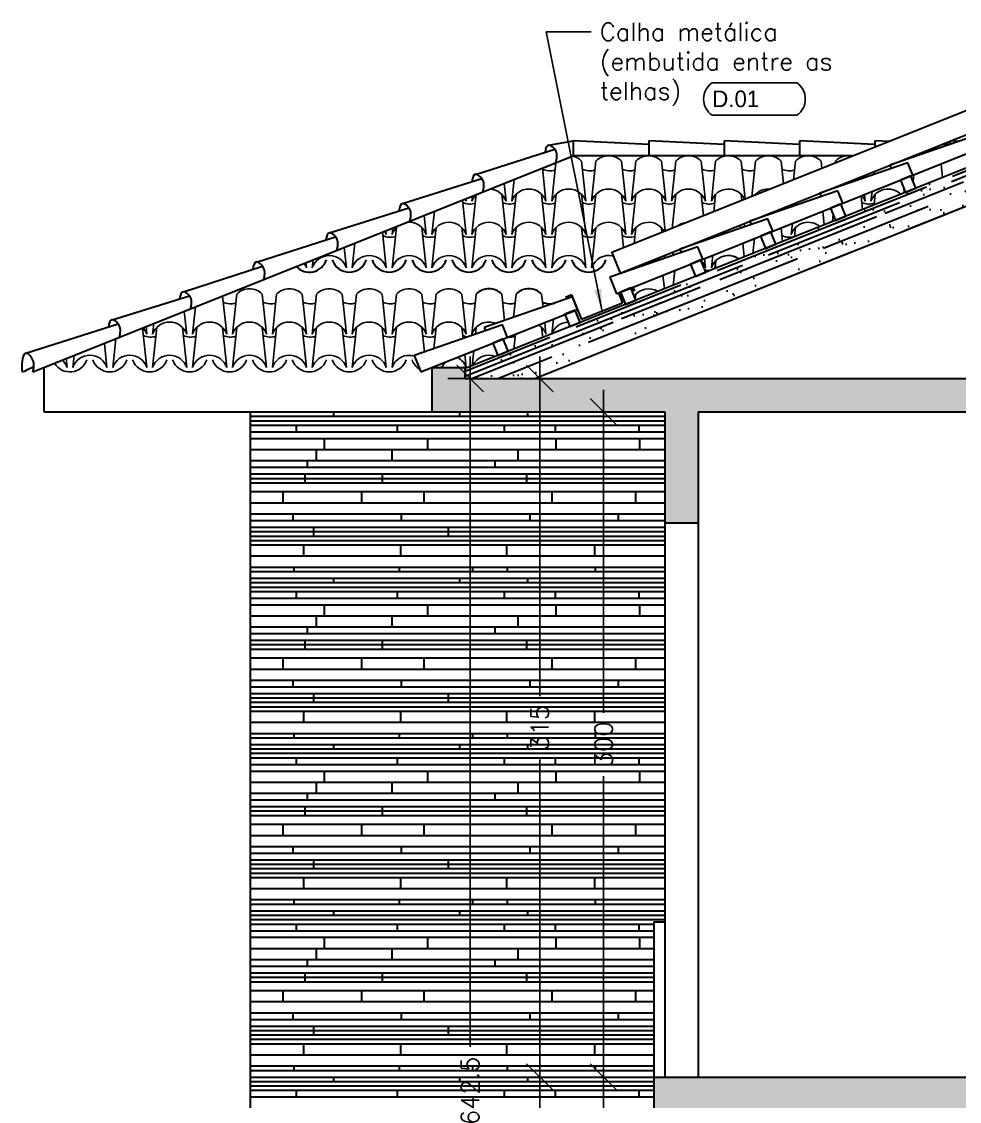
# Model space of a CAD drawing. Header units: millimetres. Extents: x -4228 to 27092, y -6721 to 984.
# Drawn here: x 22557.4 to 22980.4, y -1256.2 to -769.2 of the extents above; entities that cross this region are included whole.
import ezdxf

# ---------------------------------------------------------------- set-up
doc = ezdxf.new("R2010")
doc.units = ezdxf.units.MM
doc.header["$LTSCALE"] = 50
doc.layers.get('0').update_dxf_attribs({"lineweight": 0})
for name, color, linetype in [('borda100', 3, 'Continuous'), ('cota', 1, 'Continuous'), ('estruturamatalica', 2, 'Continuous'), ('HACHURA', 2, 'Continuous'), ('hatch', 2, 'Continuous'), ('madeiramento', 2, 'Continuous'), ('PAREDES', 6, 'Continuous'), ('PAREDES3', 2, 'Continuous'), ('pedras', 2, 'Continuous'), ('PENA01', 3, 'Continuous'), ('PENA24', 24, 'Continuous'), ('QLEADER', 7, 'Continuous'), ('telhas', 3, 'Continuous'), ('textocod_100', 7, 'Continuous')]:
    doc.layers.add(name, color=color, linetype=linetype)
doc.styles.add('CODIGO', font='bgothl.ttf')
doc.styles.add('ROMANS', font='romans.shx')
doc.dimstyles.new('1_50', dxfattribs={"dimscale": 0, "dimtxt": 8, "dimasz": 12, "dimexe": 10, "dimexo": 5, "dimgap": 4, "dimtad": 0, "dimdec": 0, "dimzin": 1, "dimdsep": 46, "dimtxsty": 'ROMANS', "dimblk": 'OBLIQUE', "dimcen": 10, "dimdle": 10, "dimclrd": 1, "dimclre": 1, "dimclrt": 7, "dimaunit": 1, "dimadec": 0, "dimazin": 0, "dimtm": 1e-09, "dimtfac": 1, "dimtdec": 0, "dimtmove": 2, "dimatfit": 3, "dimldrblk": 'OBLIQUE', "dimfxl": 1, "dimtolj": 1, "dimtzin": 0, "dimarcsym": 0})
doc.dimstyles.new('LEADER_50', dxfattribs={"dimscale": 0, "dimtxt": 8, "dimasz": 10, "dimexe": 10, "dimexo": 5, "dimgap": 4, "dimtad": 0, "dimdec": 0, "dimzin": 1, "dimdsep": 46, "dimtxsty": 'ROMANS', "dimcen": 10, "dimdle": 10, "dimclrd": 9, "dimclre": 9, "dimclrt": 7, "dimaunit": 1, "dimadec": 0, "dimazin": 0, "dimtm": 1e-09, "dimtfac": 1, "dimtdec": 0, "dimtmove": 2, "dimatfit": 3, "dimfxl": 1, "dimtolj": 1, "dimtzin": 0, "dimarcsym": 0})

# ---------------------------------------------------------------- blocks, each defined once
blk = doc.blocks.new('_OBLIQUE')
at = {"color": 0, "linetype": 'ByBlock'}
blk.add_line((-0.5, -0.5), (0.5, 0.5), dxfattribs=at)
blk = doc.blocks.new('*D224')
at = {"layer": 'cota', "color": 1, "linetype": 'Continuous', "lineweight": -2}
for p, q in [((22819.92, -1235.24), (22819.92, -1267.45)), ((22837.52, -1245.24), (22809.92, -1245.24)), ((22819.92, -1320.24), (22819.92, -1288.02)), ((22837.52, -1310.24), (22809.92, -1310.24))]:
    blk.add_line(p, q, dxfattribs=at)
at = {"layer": 'Defpoints', "color": 0, "linetype": 'Continuous', "lineweight": 30}
for p in [(22842.52, -1245.24), (22819.92, -1310.24), (22842.52, -1310.24)]:
    blk.add_point(p, dxfattribs=at)
at = {"layer": 'cota', "color": 1, "linetype": 'Continuous', "lineweight": -2, "xscale": 12, "yscale": 12, "zscale": 12}
for p, rotation in [((22819.92, -1245.24), 90), ((22819.92, -1310.24), 270)]:
    blk.add_blockref('_OBLIQUE', p, dxfattribs=dict(at, rotation=rotation))
at = {"layer": 'cota', "color": 7, "linetype": 'Continuous', "lineweight": 30, "insert": (22819.92, -1277.74), "char_height": 8, "attachment_point": 5, "rotation": 90, "style": 'ROMANS'}
blk.add_mtext('\\A1;65', dxfattribs=at)
blk = doc.blocks.new('*D225')
at = {"layer": 'cota', "color": 1, "linetype": 'Continuous', "lineweight": -2}
for p, q in [((22791.14, -1235.24), (22791.14, -1388.99)), ((22832.52, -1245.24), (22781.14, -1245.24)), ((22791.14, -1582.74), (22791.14, -1428.99)), ((22837.52, -1572.74), (22781.14, -1572.74))]:
    blk.add_line(p, q, dxfattribs=at)
at = {"layer": 'Defpoints', "color": 0, "linetype": 'Continuous', "lineweight": 30}
for p in [(22837.52, -1245.24), (22791.14, -1572.74), (22842.52, -1572.74)]:
    blk.add_point(p, dxfattribs=at)
at = {"layer": 'cota', "color": 1, "linetype": 'Continuous', "lineweight": -2, "xscale": 12, "yscale": 12, "zscale": 12}
for p, rotation in [((22791.14, -1245.24), 90), ((22791.14, -1572.74), 270)]:
    blk.add_blockref('_OBLIQUE', p, dxfattribs=dict(at, rotation=rotation))
at = {"layer": 'cota', "color": 7, "linetype": 'Continuous', "lineweight": 30, "insert": (22791.14, -1408.99), "char_height": 8, "attachment_point": 5, "rotation": 90, "style": 'ROMANS'}
blk.add_mtext('\\A1;327.5', dxfattribs=at)
blk = doc.blocks.new('*D226')
at = {"layer": 'cota', "color": 1, "linetype": 'Continuous', "lineweight": -2}
for p, q in [((22791.14, -920.24), (22791.14, -1073.45)), ((22837.52, -930.24), (22781.14, -930.24)), ((22791.14, -1255.24), (22791.14, -1102.02)), ((22837.52, -1245.24), (22781.14, -1245.24))]:
    blk.add_line(p, q, dxfattribs=at)
at = {"layer": 'Defpoints', "color": 0, "linetype": 'Continuous', "lineweight": 30}
for p in [(22791.14, -930.24), (22842.52, -930.24), (22842.52, -1245.24)]:
    blk.add_point(p, dxfattribs=at)
at = {"layer": 'cota', "color": 1, "linetype": 'Continuous', "lineweight": -2, "xscale": 12, "yscale": 12, "zscale": 12}
for p, rotation in [((22791.14, -930.24), 90), ((22791.14, -1245.24), 270)]:
    blk.add_blockref('_OBLIQUE', p, dxfattribs=dict(at, rotation=rotation))
at = {"layer": 'cota', "color": 7, "linetype": 'Continuous', "lineweight": 30, "insert": (22791.14, -1087.74), "char_height": 8, "attachment_point": 5, "rotation": 90, "style": 'ROMANS'}
blk.add_mtext('\\A1;315', dxfattribs=at)
blk = doc.blocks.new('*D227')
at = {"layer": 'cota', "color": 1, "linetype": 'Continuous', "lineweight": -2}
for p, q in [((22819.92, -935.24), (22819.92, -1080.95)), ((22842.52, -945.24), (22809.92, -945.24)), ((22819.92, -1255.24), (22819.92, -1109.52)), ((22832.52, -1245.24), (22809.92, -1245.24))]:
    blk.add_line(p, q, dxfattribs=at)
at = {"layer": 'Defpoints', "color": 0, "linetype": 'Continuous', "lineweight": 30}
for p in [(22847.52, -945.24), (22819.92, -1245.24), (22837.52, -1245.24)]:
    blk.add_point(p, dxfattribs=at)
at = {"layer": 'cota', "color": 1, "linetype": 'Continuous', "lineweight": -2, "xscale": 12, "yscale": 12, "zscale": 12}
for p, rotation in [((22819.92, -945.24), 90), ((22819.92, -1245.24), 270)]:
    blk.add_blockref('_OBLIQUE', p, dxfattribs=dict(at, rotation=rotation))
at = {"layer": 'cota', "color": 7, "linetype": 'Continuous', "lineweight": 30, "insert": (22819.92, -1095.24), "char_height": 8, "attachment_point": 5, "rotation": 90, "style": 'ROMANS'}
blk.add_mtext('\\A1;300', dxfattribs=at)
blk = doc.blocks.new('*D228')
at = {"layer": 'cota', "color": 1, "linetype": 'Continuous', "lineweight": -2}
for p, q in [((22759.73, -920.24), (22759.73, -1231.68)), ((22832.52, -930.24), (22749.73, -930.24)), ((22759.73, -1582.74), (22759.73, -1271.3)), ((22837.52, -1572.74), (22749.73, -1572.74))]:
    blk.add_line(p, q, dxfattribs=at)
at = {"layer": 'Defpoints', "color": 0, "linetype": 'Continuous', "lineweight": 30}
for p in [(22837.52, -930.24), (22759.73, -1572.74), (22842.52, -1572.74)]:
    blk.add_point(p, dxfattribs=at)
at = {"layer": 'cota', "color": 1, "linetype": 'Continuous', "lineweight": -2, "xscale": 12, "yscale": 12, "zscale": 12}
for p, rotation in [((22759.73, -930.24), 90), ((22759.73, -1572.74), 270)]:
    blk.add_blockref('_OBLIQUE', p, dxfattribs=dict(at, rotation=rotation))
at = {"layer": 'cota', "color": 7, "linetype": 'Continuous', "lineweight": 30, "insert": (22759.73, -1251.49), "char_height": 8, "attachment_point": 5, "rotation": 90, "style": 'ROMANS'}
blk.add_mtext('\\A1;642.5', dxfattribs=at)

msp = doc.modelspace()

# ---------------------------------------------------------------- hatches: boundary and pattern name
at = {"layer": 'HACHURA', "linetype": 'Continuous', "lineweight": 30}
h = msp.add_hatch(dxfattribs=at)
h.set_pattern_fill('AR-CONC', color=256, scale=0.2, style=0)
h.set_pattern_definition([(50, (26561.214, 204.87), (36.43693, -3.18782), [3.81, -41.91]), (355, (26561.214, 204.87), (-7.04857, 38.21133), [3.048, -33.528]), (100.451, (26564.25, 204.603), (29.3885, 35.02334), [3.238, -35.618]), (46.1842, (26561.214, 215.03), (54.2158, -8.40847), [5.715, -62.865]), (96.6356, (26565.73, 214.33), (47.48085, 49.4851), [4.857, -53.427]), (351.184, (26561.214, 215.03), (47.4809, 49.485), [4.572, -50.292]), (21, (26566.294, 212.49), (30.32298, -20.4531), [3.81, -41.91]), (326, (26566.294, 212.49), (12.3604, 36.8376), [3.048, -33.528]), (71.4514, (26568.82, 210.785), (42.6833, 16.38457), [3.238, -35.618]), (37.5, (26561.214, 204.869), (0.61772, 16.911008), [0, -33.1216, 0, -34.036, 0, -33.655]), (7.5, (26561.214, 204.869), (13.36393, 20.036115), [0, -19.4056, 0, -32.3596, 0, -12.827]), (327.5, (26549.886, 204.869), (27.11812, -1.14575), [0, -12.7, 0, -39.624, 0, -52.578]), (317.5, (26544.806, 204.87), (29.62584, 5.0853), [0, -16.51, 0, -26.3144, 0, -37.338])])
h.paths.add_polyline_path([(25342.52, -930.24), (24562.52, -930.24), (24562.52, -895.24), (24547.52, -895.24), (24547.52, -930.24), (24202.52, -930.24), (24202.52, -895.24), (24187.52, -895.24), (24187.52, -930.24), (23842.52, -930.24), (23842.52, -895.24), (23827.52, -895.24), (23827.52, -930.24), (22757.52, -930.24), (22757.52, -925.24), (22742.52, -925.24), (22742.52, -945.24), (22847.52, -945.24), (22847.52, -995.24), (22862.52, -995.24), (22862.52, -945.24), (23402.52, -945.24), (23402.52, -995.24), (23417.52, -995.24), (23417.52, -945.24), (24727.52, -945.24), (24907.52, -945.24), (24907.52, -970.24), (24922.52, -970.24), (24922.52, -945.24), (25027.52, -945.24), (25327.52, -945.24), (25327.52, -966.06), (25327.52, -970.24), (25342.52, -970.24)])
h = msp.add_hatch(dxfattribs=at)
h.set_pattern_fill('AR-CONC', color=256, scale=0.2, style=0)
h.set_pattern_definition([(50, (27656.342, -5360.663), (36.43693, -3.18782), [3.81, -41.91]), (355, (27656.342, -5360.663), (-7.04857, 38.21133), [3.048, -33.528]), (100.451, (27659.38, -5360.93), (29.3885, 35.02334), [3.238, -35.618]), (46.1842, (27656.342, -5350.503), (54.2158, -8.40847), [5.715, -62.865]), (96.6356, (27660.86, -5351.204), (47.48085, 49.4851), [4.857, -53.427]), (351.184, (27656.34, -5350.503), (47.4809, 49.485), [4.572, -50.292]), (21, (27661.422, -5353.043), (30.32298, -20.4531), [3.81, -41.91]), (326, (27661.422, -5353.043), (12.3604, 36.8376), [3.048, -33.528]), (71.4514, (27663.95, -5354.748), (42.6833, 16.38457), [3.238, -35.618]), (37.5, (27656.342, -5360.663), (0.61772, 16.911008), [0, -33.1216, 0, -34.036, 0, -33.655]), (7.5, (27656.342, -5360.663), (13.36393, 20.036115), [0, -19.4056, 0, -32.3596, 0, -12.827]), (327.5, (27645.014, -5360.663), (27.11812, -1.14575), [0, -12.7, 0, -39.624, 0, -52.578]), (317.5, (27639.934, -5360.663), (29.62584, 5.0853), [0, -16.51, 0, -26.3144, 0, -37.338])])
h.paths.add_polyline_path([(25342.52, -1245.24), (25327.52, -1245.24), (25327.52, -1245.74), (25042.52, -1245.74), (25042.52, -1245.24), (23977.25, -1245.24), (23977.11, -1245.38), (23976.68, -1245.24), (22842.52, -1245.24), (22842.52, -1310.24), (22862.52, -1310.24), (22862.52, -1260.24), (23402.52, -1260.24), (23402.52, -1310.24), (23417.52, -1310.24), (23417.52, -1260.24), (23557.52, -1260.24), (23557.52, -1290.24), (23572.52, -1290.24), (23572.52, -1260.24), (24547.52, -1260.24), (24547.52, -1290.24), (24562.52, -1290.24), (24562.52, -1260.24), (25327.52, -1260.24), (25327.52, -1285.24), (25342.52, -1285.24)])
at = {"layer": 'hatch', "linetype": 'Continuous', "lineweight": 30}
h = msp.add_hatch(dxfattribs=at)
h.set_pattern_fill('AR-SAND', color=256, scale=0.3, style=0)
h.set_pattern_definition([(37.5, (23238.521, -2722.877), (-0.48001, 14.6824), [0, -11.5824, 0, -12.954, 0, -12.3825]), (7.5, (23238.521, -2722.877), (13.4857, 21.50475), [0, -6.2484, 0, -10.4394, 0, -4.0005]), (327.5, (23229.149, -2722.877), (23.72977, 0.043116), [0, -3.81, 0, -13.716, 0, -17.907]), (317.5, (23229.149, -2722.877), (22.9067, 6.68788), [0, -1.905, 0, -8.9916, 0, -10.287])])
h.paths.add_polyline_path([(23132.52, -792.93), (23132.52, -775.7), (22757.52, -925.7), (22757.52, -930.24), (22789.26, -930.24)])
h.paths.add_polyline_path([(23132.52, -775.7), (23132.52, -792.93), (23302.52, -860.93), (23302.52, -843.7)])
h = msp.add_hatch(dxfattribs=at)
h.set_pattern_fill('AR-RROOF', color=3, scale=0.5, style=0)
h.set_pattern_definition([(201.8014, (23132.521, -792.932), (-21.22498, -22.1683), [190.5, -25.4, 63.5, -12.7]), (201.8014, (23119.197, -805.101), (18.0648, -10.96624), [38.1, -4.191, 76.2, -9.525]), (201.8014, (23130.635, -805.313), (-58.15644, -32.42705), [101.6, -17.78, 50.8, -12.7])])
h.paths.add_polyline_path([(22757.52, -930.24), (22789.26, -930.24), (23132.52, -792.93), (23132.52, -775.7), (22757.52, -925.7)])

# ---------------------------------------------------------------- linework, layer by layer
at = {"layer": 'borda100', "color": 9, "linetype": 'Continuous'}
msp.add_lwpolyline([(22907.06, -811.47, 0.525115), (22907.06, -796.86), (22868.88, -796.86, 0.525115), (22868.88, -811.47)], format="xyb", close=True, dxfattribs=at)
at = {"layer": 'estruturamatalica', "color": 4, "linetype": 'Continuous', "lineweight": 30}
for p, q in [((22826.66, -891.58), (22833.15, -888.98)), ((22833.15, -888.98), (22833.9, -890.84)), ((22805.49, -892.51), (22802.7, -893.63)), ((22805.49, -892.51), (22809.94, -903.65)), ((22826.66, -891.58), (22828.51, -896.23)), ((22828.51, -896.23), (22809.94, -903.65))]:
    msp.add_line(p, q, dxfattribs=at)
at = {"layer": 'madeiramento', "linetype": 'Continuous', "lineweight": 30}
for p, q in [((23132.52, -775.7), (22757.52, -925.7)), ((23132.52, -792.93), (22789.26, -930.24))]:
    msp.add_line(p, q, dxfattribs=at)
at = {"layer": 'madeiramento', "color": 2, "linetype": 'Continuous', "lineweight": 30}
for points in [[(22956.08, -846.27), (22960.73, -844.42), (22958.5, -838.85), (22953.86, -840.7)], [(22924.52, -858.9), (22929.16, -857.04), (22926.93, -851.47), (22922.29, -853.33)], [(22892.95, -871.53), (22897.59, -869.67), (22895.36, -864.1), (22890.72, -865.96)], [(22861.38, -884.16), (22866.02, -882.3), (22863.79, -876.73), (22859.15, -878.59)], [(22829.81, -896.78), (22834.45, -894.93), (22832.23, -889.36), (22827.58, -891.21)], [(22829.81, -896.78), (22834.45, -894.93), (22832.23, -889.36), (22827.58, -891.21)], [(22804.74, -906.81), (22809.39, -904.95), (22807.16, -899.38), (22802.51, -901.24)], [(22772.25, -919.81), (22776.89, -917.95), (22774.66, -912.38), (22770.02, -914.24)]]:
    msp.add_lwpolyline(points, close=True, dxfattribs=at)
at = {"layer": 'PAREDES', "linetype": 'Continuous', "lineweight": 30}
for p, q in [((22742.52, -925.24), (22742.52, -945.24)), ((22742.52, -925.24), (22757.52, -925.24)), ((22742.52, -925.24), (22757.52, -925.24)), ((22757.52, -925.24), (22757.52, -930.24)), ((22757.52, -930.24), (22757.52, -925.24)), ((22757.52, -930.24), (23827.52, -930.24)), ((22742.52, -945.24), (22847.52, -945.24)), ((22847.52, -945.24), (22847.52, -995.24)), ((22862.52, -945.24), (22862.52, -1245.24)), ((22862.52, -945.24), (23402.52, -945.24)), ((22847.52, -995.24), (22847.52, -1245.24)), ((22847.52, -995.24), (22862.52, -995.24)), ((22842.52, -1175.24), (22842.52, -1310.24)), ((22842.52, -1175.24), (22847.52, -1175.24)), ((22842.52, -1245.24), (25042.52, -1245.24))]:
    msp.add_line(p, q, dxfattribs=at)
at = {"layer": 'PAREDES3', "linetype": 'Continuous', "lineweight": 30}
for p, q in [((22567.52, -925.24), (22567.52, -945.24)), ((22567.52, -945.24), (22742.52, -945.24)), ((22660.52, -945.24), (22660.52, -1582.74))]:
    msp.add_line(p, q, dxfattribs=at)
at = {"layer": 'pedras', "color": 55, "linetype": 'Continuous', "lineweight": 30}
for p, q in [((22660.52, -947.24), (22847.52, -947.24)), ((22660.52, -949.24), (22847.52, -949.24)), ((22698.21, -947.24), (22698.21, -945.24)), ((22755.07, -947.24), (22755.07, -945.24)), ((22785.82, -947.24), (22785.82, -945.24)), ((22660.52, -951.24), (22847.52, -951.24)), ((22660.52, -954.24), (22847.52, -954.24)), ((22681.41, -954.24), (22681.41, -951.24)), ((22726.9, -954.24), (22726.9, -951.24)), ((22775.22, -954.24), (22775.22, -951.24)), ((22798.23, -954.24), (22798.23, -951.24)), ((22835.95, -954.24), (22835.95, -951.24)), ((22660.52, -957.24), (22847.52, -957.24)), ((22694.08, -962.24), (22694.08, -957.24)), ((22740.59, -962.24), (22740.59, -957.24)), ((22798.48, -962.24), (22798.48, -957.24)), ((22836.2, -962.24), (22836.2, -957.24)), ((22660.52, -962.24), (22847.52, -962.24)), ((22690.46, -967.24), (22690.46, -962.24)), ((22724.57, -967.24), (22724.57, -962.24)), ((22781.43, -967.24), (22781.43, -962.24)), ((22660.52, -967.24), (22847.52, -967.24)), ((22686.32, -970.24), (22686.32, -967.24)), ((22771.09, -970.24), (22771.09, -967.24)), ((22660.52, -970.24), (22847.52, -970.24)), ((22660.52, -973.24), (22847.52, -973.24)), ((22685.29, -977.24), (22685.29, -973.24)), ((22720.18, -977.24), (22720.18, -973.24)), ((22785.3, -977.24), (22785.3, -973.24)), ((22660.52, -975.24), (22847.52, -975.24)), ((22660.52, -977.24), (22847.52, -977.24)), ((22660.52, -981.24), (22847.52, -981.24)), ((22675.47, -986.24), (22675.47, -981.24)), ((22710.87, -986.24), (22710.87, -981.24)), ((22739.04, -986.24), (22739.04, -981.24)), ((22796.67, -986.24), (22796.67, -981.24)), ((22834.4, -986.24), (22834.4, -981.24)), ((22660.52, -986.24), (22847.52, -986.24)), ((22660.52, -991.24), (22847.52, -991.24)), ((22679.86, -994.24), (22679.86, -991.24)), ((22728.71, -994.24), (22728.71, -991.24)), ((22786.85, -994.24), (22786.85, -991.24)), ((22826.61, -994.24), (22826.61, -991.24)), ((22660.52, -994.24), (22847.52, -994.24)), ((22660.52, -997.24), (22847.52, -997.24)), ((22689.16, -1001.24), (22689.16, -997.24)), ((22749.9, -1001.24), (22749.9, -997.24)), ((22660.52, -999.24), (22847.52, -999.24)), ((22660.52, -1001.24), (22847.52, -1001.24)), ((22660.52, -1003.24), (22847.52, -1003.24)), ((22660.52, -1005.24), (22847.52, -1005.24)), ((22684.77, -1010.24), (22684.77, -1005.24)), ((22728.45, -1010.24), (22728.45, -1005.24)), ((22776.26, -1010.24), (22776.26, -1005.24)), ((22816.02, -1010.24), (22816.02, -1005.24)), ((22660.52, -1010.24), (22847.52, -1010.24)), ((22660.52, -1015.24), (22847.52, -1015.24)), ((22660.52, -1017.24), (22847.52, -1017.24)), ((22680.38, -1017.24), (22680.38, -1015.24)), ((22727.93, -1017.24), (22727.93, -1015.24)), ((22761.01, -1017.24), (22761.01, -1015.24)), ((22776.52, -1017.24), (22776.52, -1015.24)), ((22816.28, -1017.24), (22816.28, -1015.24)), ((22660.52, -1020.24), (22847.52, -1020.24)), ((22660.52, -1022.24), (22847.52, -1022.24)), ((22698.21, -1022.24), (22698.21, -1020.24)), ((22755.07, -1022.24), (22755.07, -1020.24)), ((22785.82, -1022.24), (22785.82, -1020.24)), ((22660.52, -1024.24), (22847.52, -1024.24)), ((22660.52, -1026.24), (22847.52, -1026.24)), ((22681.41, -1029.24), (22681.41, -1026.24)), ((22726.9, -1029.24), (22726.9, -1026.24)), ((22775.22, -1029.24), (22775.22, -1026.24)), ((22798.23, -1029.24), (22798.23, -1026.24)), ((22835.95, -1029.24), (22835.95, -1026.24)), ((22660.52, -1029.24), (22847.52, -1029.24)), ((22660.52, -1032.24), (22847.52, -1032.24)), ((22694.08, -1037.24), (22694.08, -1032.24)), ((22740.59, -1037.24), (22740.59, -1032.24)), ((22798.48, -1037.24), (22798.48, -1032.24)), ((22836.2, -1037.24), (22836.2, -1032.24)), ((22660.52, -1037.24), (22847.52, -1037.24)), ((22690.46, -1042.24), (22690.46, -1037.24)), ((22724.57, -1042.24), (22724.57, -1037.24)), ((22781.43, -1042.24), (22781.43, -1037.24)), ((22660.52, -1042.24), (22847.52, -1042.24)), ((22660.52, -1045.24), (22847.52, -1045.24)), ((22686.32, -1045.24), (22686.32, -1042.24)), ((22771.09, -1045.24), (22771.09, -1042.24)), ((22660.52, -1048.24), (22847.52, -1048.24)), ((22660.52, -1050.24), (22847.52, -1050.24)), ((22685.29, -1052.24), (22685.29, -1048.24)), ((22720.18, -1052.24), (22720.18, -1048.24)), ((22785.3, -1052.24), (22785.3, -1048.24)), ((22660.52, -1052.24), (22847.52, -1052.24)), ((22660.52, -1056.24), (22847.52, -1056.24)), ((22675.47, -1061.24), (22675.47, -1056.24)), ((22710.87, -1061.24), (22710.87, -1056.24)), ((22739.04, -1061.24), (22739.04, -1056.24)), ((22796.67, -1061.24), (22796.67, -1056.24)), ((22834.4, -1061.24), (22834.4, -1056.24)), ((22660.52, -1061.24), (22847.52, -1061.24)), ((22660.52, -1066.24), (22847.52, -1066.24)), ((22679.86, -1069.24), (22679.86, -1066.24)), ((22728.71, -1069.24), (22728.71, -1066.24)), ((22786.85, -1069.24), (22786.85, -1066.24)), ((22826.61, -1069.24), (22826.61, -1066.24)), ((22660.52, -1069.24), (22847.52, -1069.24)), ((22660.52, -1072.24), (22847.52, -1072.24)), ((22660.52, -1074.24), (22847.52, -1074.24)), ((22660.52, -1076.24), (22847.52, -1076.24)), ((22689.16, -1076.24), (22689.16, -1072.24)), ((22749.9, -1076.24), (22749.9, -1072.24)), ((22660.52, -1078.24), (22847.52, -1078.24)), ((22660.52, -1080.24), (22847.52, -1080.24)), ((22684.77, -1085.24), (22684.77, -1080.24)), ((22728.45, -1085.24), (22728.45, -1080.24)), ((22776.26, -1085.24), (22776.26, -1080.24)), ((22816.02, -1085.24), (22816.02, -1080.24)), ((22660.52, -1085.24), (22847.52, -1085.24)), ((22660.52, -1090.24), (22847.52, -1090.24)), ((22680.38, -1092.24), (22680.38, -1090.24)), ((22727.93, -1092.24), (22727.93, -1090.24)), ((22761.01, -1092.24), (22761.01, -1090.24)), ((22776.52, -1092.24), (22776.52, -1090.24)), ((22816.28, -1092.24), (22816.28, -1090.24)), ((22660.52, -1092.24), (22847.52, -1092.24)), ((22660.52, -1095.24), (22847.52, -1095.24)), ((22698.21, -1097.24), (22698.21, -1095.24)), ((22755.07, -1097.24), (22755.07, -1095.24)), ((22785.82, -1097.24), (22785.82, -1095.24)), ((22660.52, -1097.24), (22847.52, -1097.24)), ((22660.52, -1099.24), (22847.52, -1099.24)), ((22660.52, -1101.24), (22847.52, -1101.24)), ((22660.52, -1104.24), (22847.52, -1104.24)), ((22681.41, -1104.24), (22681.41, -1101.24)), ((22726.9, -1104.24), (22726.9, -1101.24)), ((22775.22, -1104.24), (22775.22, -1101.24)), ((22798.23, -1104.24), (22798.23, -1101.24)), ((22835.95, -1104.24), (22835.95, -1101.24)), ((22660.52, -1107.24), (22847.52, -1107.24)), ((22694.08, -1112.24), (22694.08, -1107.24)), ((22740.59, -1112.24), (22740.59, -1107.24)), ((22798.48, -1112.24), (22798.48, -1107.24)), ((22836.2, -1112.24), (22836.2, -1107.24)), ((22660.52, -1112.24), (22847.52, -1112.24)), ((22690.46, -1117.24), (22690.46, -1112.24)), ((22724.57, -1117.24), (22724.57, -1112.24)), ((22781.43, -1117.24), (22781.43, -1112.24)), ((22660.52, -1117.24), (22847.52, -1117.24)), ((22686.32, -1120.24), (22686.32, -1117.24)), ((22771.09, -1120.24), (22771.09, -1117.24)), ((22660.52, -1120.24), (22847.52, -1120.24)), ((22660.52, -1123.24), (22847.52, -1123.24)), ((22685.29, -1127.24), (22685.29, -1123.24)), ((22720.18, -1127.24), (22720.18, -1123.24)), ((22785.3, -1127.24), (22785.3, -1123.24)), ((22660.52, -1125.24), (22847.52, -1125.24)), ((22660.52, -1127.24), (22847.52, -1127.24)), ((22660.52, -1131.24), (22847.52, -1131.24)), ((22675.47, -1136.24), (22675.47, -1131.24)), ((22710.87, -1136.24), (22710.87, -1131.24)), ((22739.04, -1136.24), (22739.04, -1131.24)), ((22796.67, -1136.24), (22796.67, -1131.24)), ((22834.4, -1136.24), (22834.4, -1131.24)), ((22660.52, -1136.24), (22847.52, -1136.24)), ((22660.52, -1141.24), (22847.52, -1141.24)), ((22660.52, -1144.24), (22847.52, -1144.24)), ((22679.86, -1144.24), (22679.86, -1141.24)), ((22728.71, -1144.24), (22728.71, -1141.24)), ((22786.85, -1144.24), (22786.85, -1141.24)), ((22826.61, -1144.24), (22826.61, -1141.24)), ((22660.52, -1147.24), (22847.52, -1147.24)), ((22660.52, -1149.24), (22847.52, -1149.24)), ((22689.16, -1151.24), (22689.16, -1147.24)), ((22749.9, -1151.24), (22749.9, -1147.24)), ((22660.52, -1151.24), (22847.52, -1151.24)), ((22660.52, -1153.24), (22847.52, -1153.24)), ((22660.52, -1155.24), (22847.52, -1155.24)), ((22684.77, -1160.24), (22684.77, -1155.24)), ((22728.45, -1160.24), (22728.45, -1155.24)), ((22776.26, -1160.24), (22776.26, -1155.24)), ((22816.02, -1160.24), (22816.02, -1155.24)), ((22660.52, -1160.24), (22847.52, -1160.24)), ((22660.52, -1165.24), (22847.52, -1165.24)), ((22660.52, -1167.24), (22847.52, -1167.24)), ((22680.38, -1167.24), (22680.38, -1165.24)), ((22727.93, -1167.24), (22727.93, -1165.24)), ((22761.01, -1167.24), (22761.01, -1165.24)), ((22776.52, -1167.24), (22776.52, -1165.24)), ((22816.28, -1167.24), (22816.28, -1165.24)), ((22660.52, -1170.24), (22847.52, -1170.24)), ((22660.52, -1172.24), (22847.52, -1172.24)), ((22698.21, -1172.24), (22698.21, -1170.24)), ((22755.07, -1172.24), (22755.07, -1170.24)), ((22785.82, -1172.24), (22785.82, -1170.24)), ((22660.52, -1174.24), (22847.52, -1174.24)), ((22660.52, -1176.24), (22842.52, -1176.24)), ((22681.41, -1179.24), (22681.41, -1176.24)), ((22726.9, -1179.24), (22726.9, -1176.24)), ((22775.22, -1179.24), (22775.22, -1176.24)), ((22798.23, -1179.24), (22798.23, -1176.24)), ((22835.95, -1179.24), (22835.95, -1176.24)), ((22660.52, -1179.24), (22842.52, -1179.24)), ((22660.52, -1182.24), (22842.52, -1182.24)), ((22694.08, -1187.24), (22694.08, -1182.24)), ((22740.59, -1187.24), (22740.59, -1182.24)), ((22798.48, -1187.24), (22798.48, -1182.24)), ((22836.2, -1187.24), (22836.2, -1182.24)), ((22660.52, -1187.24), (22842.52, -1187.24)), ((22690.46, -1192.24), (22690.46, -1187.24)), ((22724.57, -1192.24), (22724.57, -1187.24)), ((22781.43, -1192.24), (22781.43, -1187.24)), ((22660.52, -1192.24), (22842.52, -1192.24)), ((22686.32, -1195.24), (22686.32, -1192.24)), ((22771.09, -1195.24), (22771.09, -1192.24)), ((22660.52, -1195.24), (22842.52, -1195.24)), ((22660.52, -1198.24), (22842.52, -1198.24)), ((22660.52, -1200.24), (22842.52, -1200.24)), ((22660.52, -1202.24), (22842.52, -1202.24)), ((22685.29, -1202.24), (22685.29, -1198.24)), ((22720.18, -1202.24), (22720.18, -1198.24)), ((22785.3, -1202.24), (22785.3, -1198.24)), ((22660.52, -1206.24), (22842.52, -1206.24)), ((22675.47, -1211.24), (22675.47, -1206.24)), ((22710.87, -1211.24), (22710.87, -1206.24)), ((22739.04, -1211.24), (22739.04, -1206.24)), ((22796.67, -1211.24), (22796.67, -1206.24)), ((22834.4, -1211.24), (22834.4, -1206.24)), ((22660.52, -1211.24), (22842.52, -1211.24)), ((22660.52, -1216.24), (22842.52, -1216.24)), ((22679.86, -1219.24), (22679.86, -1216.24)), ((22728.71, -1219.24), (22728.71, -1216.24)), ((22786.85, -1219.24), (22786.85, -1216.24)), ((22826.61, -1219.24), (22826.61, -1216.24)), ((22660.52, -1219.24), (22842.52, -1219.24)), ((22660.52, -1222.24), (22842.52, -1222.24)), ((22689.16, -1226.24), (22689.16, -1222.24)), ((22749.9, -1226.24), (22749.9, -1222.24)), ((22660.52, -1224.24), (22842.52, -1224.24)), ((22660.52, -1226.24), (22842.52, -1226.24)), ((22660.52, -1228.24), (22842.52, -1228.24)), ((22660.52, -1230.24), (22842.52, -1230.24)), ((22684.77, -1235.24), (22684.77, -1230.24)), ((22728.45, -1235.24), (22728.45, -1230.24)), ((22776.26, -1235.24), (22776.26, -1230.24)), ((22816.02, -1235.24), (22816.02, -1230.24)), ((22660.52, -1235.24), (22842.52, -1235.24)), ((22660.52, -1240.24), (22842.52, -1240.24)), ((22680.38, -1242.24), (22680.38, -1240.24)), ((22727.93, -1242.24), (22727.93, -1240.24)), ((22761.01, -1242.24), (22761.01, -1240.24)), ((22776.52, -1242.24), (22776.52, -1240.24)), ((22816.28, -1242.24), (22816.28, -1240.24)), ((22660.52, -1242.24), (22842.52, -1242.24)), ((22660.52, -1245.24), (22842.52, -1245.24)), ((22698.21, -1247.24), (22698.21, -1245.24)), ((22755.07, -1247.24), (22755.07, -1245.24)), ((22785.82, -1247.24), (22785.82, -1245.24)), ((22660.52, -1247.24), (22842.52, -1247.24)), ((22660.52, -1249.24), (22842.52, -1249.24)), ((22660.52, -1251.24), (22842.52, -1251.24)), ((22681.41, -1254.24), (22681.41, -1251.24)), ((22726.9, -1254.24), (22726.9, -1251.24)), ((22775.22, -1254.24), (22775.22, -1251.24)), ((22798.23, -1254.24), (22798.23, -1251.24)), ((22835.95, -1254.24), (22835.95, -1251.24)), ((22660.52, -1254.24), (22842.52, -1254.24))]:
    msp.add_line(p, q, dxfattribs=at)
at = {"layer": 'PENA01', "color": 7, "linetype": 'Continuous', "lineweight": 30}
msp.add_lwpolyline([(22827.4, -882.67), (23013.09, -808.39), (23009.38, -799.11), (22823.68, -873.39)], close=True, dxfattribs=at)
at = {"layer": 'PENA24', "color": 3}
for p, q in [((22809.98, -832.13), (22811.92, -850.24)), ((22816.46, -832.13), (22814.52, -850.24)), ((22827.98, -832.13), (22829.92, -850.24)), ((22834.46, -832.13), (22832.52, -850.24)), ((22845.98, -832.13), (22847.92, -850.24)), ((22852.46, -832.13), (22850.52, -850.24)), ((22863.98, -832.13), (22865.92, -850.24)), ((22870.46, -832.13), (22868.52, -850.24)), ((22881.98, -832.13), (22883.82, -849.33)), ((22888.46, -832.13), (22886.74, -848.16)), ((22899.98, -832.13), (22901.09, -842.43)), ((22906.46, -832.13), (22905.55, -840.64)), ((22917.98, -832.13), (22918.35, -835.52)), ((22924.46, -832.13), (22924.35, -833.12)), ((22953.98, -832.13), (22954, -832.3)), ((22792.32, -835.32), (22793.92, -850.24)), ((22793.86, -834.7), (22793.92, -835.24)), ((22798.41, -832.88), (22796.52, -850.24)), ((22941.95, -836.85), (22941.81, -838.23)), ((22972.12, -833.4), (22972.78, -839.59)), ((22775.06, -842.22), (22775.92, -850.24)), ((22779.57, -840.42), (22778.52, -850.24)), ((22936.71, -838.94), (22936.82, -839.95)), ((22959.8, -838.33), (22959.48, -841.29)), ((22762.46, -847.13), (22760.52, -865.24)), ((22773.98, -847.13), (22775.92, -865.24)), ((22780.46, -847.13), (22778.52, -865.24)), ((22791.98, -847.13), (22793.92, -865.24)), ((22798.46, -847.13), (22796.52, -865.24)), ((22809.98, -847.13), (22811.92, -865.24)), ((22816.46, -847.13), (22814.52, -865.24)), ((22827.98, -847.13), (22829.92, -865.24)), ((22834.46, -847.13), (22832.52, -865.24)), ((22845.98, -847.13), (22847.76, -863.75)), ((22852.46, -847.13), (22850.81, -862.54)), ((22863.98, -847.13), (22865.02, -856.85)), ((22870.46, -847.13), (22869.62, -855.01)), ((22881.98, -847.13), (22882.29, -849.95)), ((22888.46, -847.13), (22888.42, -847.49)), ((22919.45, -845.85), (22919.46, -845.95)), ((22923.15, -844.37), (22923.11, -844.69)), ((22937.6, -847.21), (22937.92, -850.24)), ((22940.99, -845.85), (22940.52, -850.24)), ((22942.46, -847.13), (22941.95, -851.93)), ((22955.28, -844.27), (22955.52, -846.5)), ((22756.26, -849.74), (22757.92, -865.24)), ((22757.8, -849.12), (22757.92, -850.24)), ((22760.77, -847.94), (22760.52, -850.24)), ((22906.02, -851.22), (22905.9, -852.35)), ((22936.06, -847.82), (22936.72, -854.02)), ((22739, -856.65), (22739.92, -865.24)), ((22743.64, -854.79), (22742.52, -865.24)), ((22900.65, -853.37), (22900.73, -854.14)), ((22918.8, -854.73), (22919.46, -860.92)), ((22923.48, -856.3), (22923.14, -859.45)), ((22883.39, -860.27), (22883.55, -861.79)), ((22887.22, -858.74), (22887.21, -858.82)), ((22905.06, -860.22), (22904.52, -865.24)), ((22720.2, -864.17), (22721.92, -880.24)), ((22721.74, -863.55), (22721.92, -865.24)), ((22726.46, -862.13), (22724.52, -880.24)), ((22724.83, -862.31), (22724.52, -865.24)), ((22737.98, -862.13), (22739.92, -880.24)), ((22744.46, -862.13), (22742.52, -880.24)), ((22755.98, -862.13), (22757.92, -880.24)), ((22762.46, -862.13), (22760.52, -880.24)), ((22773.98, -862.13), (22775.92, -880.24)), ((22780.46, -862.13), (22778.52, -880.24)), ((22791.98, -862.13), (22793.92, -880.24)), ((22798.46, -862.13), (22796.52, -880.24)), ((22809.98, -862.13), (22811.92, -880.24)), ((22816.46, -862.13), (22814.52, -880.24)), ((22827.98, -862.13), (22828.96, -871.27)), ((22834.46, -862.13), (22833.68, -869.39)), ((22845.98, -862.13), (22846.22, -864.37)), ((22870.09, -865.59), (22869.99, -866.48)), ((22899.98, -862.13), (22900, -862.25)), ((22900, -862.25), (22900.66, -868.44)), ((22906.46, -862.13), (22906.01, -866.3)), ((22702.94, -871.07), (22703.92, -880.24)), ((22707.71, -869.16), (22706.52, -880.24)), ((22864.59, -867.79), (22864.65, -868.33)), ((22882.74, -869.15), (22883.4, -875.35)), ((22887.93, -867.07), (22887.21, -873.83)), ((22847.33, -874.7), (22847.47, -875.98)), ((22851.28, -873.12), (22851.11, -874.72)), ((22865.47, -876.06), (22865.92, -880.24)), ((22869.12, -874.6), (22868.52, -880.24)), ((22685.68, -877.97), (22685.92, -880.24)), ((22688.9, -876.69), (22688.52, -880.24)), ((22834.15, -879.97), (22834.09, -880.61)), ((22852, -881.45), (22851.27, -888.2)), ((22863.98, -877.13), (22863.99, -877.23)), ((22846.67, -883.58), (22847.34, -889.77)), ((22833.19, -888.97), (22832.96, -891.18)), ((22648.08, -893.01), (22649.92, -910.24)), ((22654.46, -892.13), (22652.52, -910.24)), ((22665.98, -892.13), (22667.92, -910.24)), ((22672.46, -892.13), (22670.52, -910.24)), ((22683.98, -892.13), (22685.92, -910.24)), ((22690.46, -892.13), (22688.52, -910.24)), ((22701.98, -892.13), (22703.92, -910.24)), ((22708.46, -892.13), (22706.52, -910.24)), ((22719.98, -892.13), (22721.92, -910.24)), ((22726.46, -892.13), (22724.52, -910.24)), ((22737.98, -892.13), (22739.92, -910.24)), ((22744.46, -892.13), (22742.52, -910.24)), ((22755.98, -892.13), (22757.92, -910.24)), ((22762.46, -892.13), (22760.52, -910.24)), ((22773.98, -892.13), (22775.26, -904.02)), ((22780.46, -892.13), (22779.34, -902.61)), ((22791.98, -892.13), (22792.61, -898.02)), ((22834.46, -892.13), (22834.22, -894.34)), ((22630.82, -899.92), (22631.92, -910.24)), ((22635.84, -897.91), (22634.52, -910.24)), ((22617.04, -905.43), (22616.52, -910.24)), ((22793.35, -904.91), (22793.92, -910.24)), ((22797.26, -903.34), (22796.52, -910.24)), ((22612.02, -907.44), (22613.92, -925.24)), ((22613.56, -906.82), (22613.92, -910.24)), ((22618.46, -907.13), (22616.52, -925.24)), ((22629.98, -907.13), (22631.92, -925.24)), ((22636.46, -907.13), (22634.52, -925.24)), ((22647.98, -907.13), (22649.92, -925.24)), ((22654.46, -907.13), (22652.52, -925.24)), ((22665.98, -907.13), (22667.92, -925.24)), ((22672.46, -907.13), (22670.52, -925.24)), ((22683.98, -907.13), (22685.92, -925.24)), ((22690.46, -907.13), (22688.52, -925.24)), ((22701.98, -907.13), (22703.92, -925.24)), ((22708.46, -907.13), (22706.52, -925.24)), ((22719.98, -907.13), (22721.92, -925.24)), ((22726.46, -907.13), (22724.52, -925.24)), ((22737.98, -907.13), (22739.17, -918.21)), ((22744.46, -907.13), (22743.43, -916.74)), ((22755.98, -907.13), (22756.53, -912.21)), ((22762.46, -907.13), (22762.12, -910.28)), ((22780.13, -910.19), (22779.41, -916.94)), ((22791.98, -907.13), (22792.48, -911.72)), ((22594.76, -914.34), (22595.92, -925.24)), ((22599.91, -912.28), (22598.52, -925.24)), ((22581.1, -919.8), (22580.52, -925.24)), ((22757.29, -919.33), (22757.92, -925.24)), ((22761.33, -917.72), (22760.6, -924.47)), ((22577.49, -921.25), (22577.92, -925.24))]:
    msp.add_line(p, q, dxfattribs=at)
at = {"layer": 'PENA24', "color": 3, "lineweight": 30}
msp.add_line((22870.46, -877.13), (22870.08, -880.68), dxfattribs=at)
at = {"layer": 'PENA24', "color": 3}
for centre, radius, start, end in [((22804.22, -837.88), 8.14, 44.9328, 78.4115), ((22822.22, -837.88), 8.14, 44.9328, 135.0672), ((22840.22, -837.88), 8.14, 44.9328, 135.0672), ((22858.22, -837.88), 8.14, 44.9328, 135.0672), ((22876.22, -837.88), 8.14, 44.9328, 135.0672), ((22894.22, -837.88), 8.14, 44.9328, 135.0672), ((22912.22, -837.88), 8.14, 44.9328, 135.0672), ((22930.22, -837.88), 8.14, 75.9563, 135.0672), ((22948.22, -837.88), 8.14, 43.6357, 45.5897), ((22795.65, -829.1), 7.44, 243.9234, 288.6886), ((22795.65, -829.1), 7.44, 243.9234, 288.6886), ((22786.22, -837.88), 8.14, 18.9246, 22.5857), ((22813.65, -829.1), 7.44, 243.9234, 288.6886), ((22813.65, -829.1), 7.44, 243.9234, 288.6886), ((22831.65, -829.1), 7.44, 243.9234, 288.6886), ((22831.65, -829.1), 7.44, 243.9234, 288.6886), ((22849.65, -829.1), 7.44, 243.9234, 288.6886), ((22849.65, -829.1), 7.44, 243.9234, 288.6886), ((22867.65, -829.1), 7.44, 243.9234, 288.6886), ((22867.65, -829.1), 7.44, 243.9234, 288.6886), ((22885.65, -829.1), 7.44, 243.9234, 288.6886), ((22885.65, -829.1), 7.44, 243.9234, 288.6886), ((22903.65, -829.1), 7.44, 243.9234, 288.6886), ((22903.65, -829.1), 7.44, 243.9234, 288.6886), ((22768.22, -852.88), 8.14, 137.1951, 161.0754), ((22768.22, -852.88), 8.14, 18.9246, 86.4077), ((22786.22, -852.88), 8.14, 18.9246, 161.0754), ((22804.22, -852.88), 8.14, 18.9246, 161.0754), ((22822.22, -852.88), 8.14, 18.9246, 161.0754), ((22840.22, -852.88), 8.14, 18.9246, 161.0754), ((22858.22, -852.88), 8.14, 18.9246, 161.0754), ((22876.22, -852.88), 8.14, 25.114, 161.0754), ((22894.22, -852.88), 8.14, 83.3283, 140.2745), ((22912.22, -852.88), 8.14, 49.9313, 49.9524), ((22948.22, -852.88), 8.14, 45.0305, 161.0754), ((22759.65, -844.1), 7.44, 243.9234, 288.6886), ((22750.22, -852.88), 8.14, 18.9246, 26.5122), ((22777.65, -844.1), 7.44, 243.9234, 288.6886), ((22777.65, -844.1), 7.44, 243.9234, 288.6886), ((22795.65, -844.1), 7.44, 243.9234, 288.6886), ((22795.65, -844.1), 7.44, 243.9234, 288.6886), ((22813.65, -844.1), 7.44, 243.9234, 288.6886), ((22813.65, -844.1), 7.44, 243.9234, 288.6886), ((22831.65, -844.1), 7.44, 243.9234, 288.6886), ((22831.65, -844.1), 7.44, 243.9234, 288.6886), ((22849.65, -844.1), 7.44, 243.9234, 288.6886), ((22849.65, -844.1), 7.44, 243.9234, 288.6886), ((22867.65, -844.1), 7.44, 243.9234, 288.6886), ((22867.65, -844.1), 7.44, 243.9234, 288.6886), ((22939.65, -844.1), 7.44, 243.9234, 288.6886), ((22939.65, -844.1), 7.44, 243.9234, 288.6886), ((22930.22, -852.88), 8.14, 18.9246, 39.8759), ((22732.22, -867.88), 8.14, 125.4355, 161.0754), ((22732.22, -867.88), 8.14, 18.9246, 98.1673), ((22750.22, -867.88), 8.14, 18.9246, 161.0754), ((22768.22, -867.88), 8.14, 18.9246, 161.0754), ((22786.22, -867.88), 8.14, 18.9246, 161.0754), ((22804.22, -867.88), 8.14, 18.9246, 161.0754), ((22822.22, -867.88), 8.14, 18.9246, 161.0754), ((22840.22, -867.88), 8.14, 29.0527, 161.0754), ((22858.22, -867.88), 8.14, 93.1495, 130.4533), ((22876.22, -867.88), 8.14, 43.4112, 54.501), ((22912.22, -867.88), 8.14, 49.3724, 161.0754), ((22723.65, -859.1), 7.44, 243.9234, 288.6886), ((22714.22, -867.88), 8.14, 18.9246, 30.461), ((22741.65, -859.1), 7.44, 243.9234, 288.6886), ((22759.65, -859.1), 7.44, 243.9234, 288.6886), ((22777.65, -859.1), 7.44, 243.9234, 288.6886), ((22777.65, -859.1), 7.44, 243.9234, 288.6886), ((22795.65, -859.1), 7.44, 243.9234, 288.6886), ((22795.65, -859.1), 7.44, 243.9234, 288.6886), ((22813.65, -859.1), 7.44, 243.9234, 288.6886), ((22813.65, -859.1), 7.44, 243.9234, 288.6886), ((22831.65, -859.1), 7.44, 243.9234, 288.6886), ((22831.65, -859.1), 7.44, 243.9234, 288.6886), ((22867.65, -859.1), 7.44, 270.6693, 288.6886), ((22867.65, -859.1), 7.44, 270.6693, 288.6886), ((22903.65, -859.1), 7.44, 243.9234, 244.9471), ((22903.65, -859.1), 7.44, 243.9234, 288.6886), ((22696.22, -882.88), 8.14, 18.9246, 161.0754), ((22714.22, -882.88), 8.14, 18.9246, 161.0754), ((22732.22, -882.88), 8.14, 18.9246, 161.0754), ((22750.22, -882.88), 8.14, 18.9246, 161.0754), ((22768.22, -882.88), 8.14, 18.9246, 161.0754), ((22786.22, -882.88), 8.14, 18.9246, 161.0754), ((22804.22, -882.88), 8.14, 18.9246, 161.0754), ((22822.22, -882.88), 8.14, 74.9391, 161.0754), ((22840.22, -882.88), 8.14, 49.7151, 59.295), ((22876.22, -882.88), 8.14, 53.8937, 161.0754), ((22876.22, -882.88), 8.14, 53.8937, 112.7476), ((22678.22, -882.88), 8.14, 18.9246, 34.4518), ((22858.22, -882.88), 8.14, 18.9246, 45.4228), ((22867.65, -874.1), 7.44, 254.0745, 272.2846), ((22867.65, -874.1), 7.44, 254.0745, 272.2846), ((22660.22, -897.88), 8.14, 44.9328, 135.0672), ((22678.22, -897.88), 8.14, 44.9328, 135.0672), ((22696.22, -897.88), 8.14, 44.9328, 135.0672), ((22714.22, -897.88), 8.14, 44.9328, 135.0672), ((22732.22, -897.88), 8.14, 44.9328, 135.0672), ((22750.22, -897.88), 8.14, 44.9328, 135.0672), ((22840.22, -897.88), 8.14, 58.6515, 143.3464), ((22840.22, -897.88), 8.14, 58.6515, 75.1283), ((22651.65, -889.1), 7.44, 243.9234, 288.6886), ((22669.65, -889.1), 7.44, 243.9234, 288.6886), ((22687.65, -889.1), 7.44, 243.9234, 288.6886), ((22705.65, -889.1), 7.44, 243.9234, 288.6886), ((22723.65, -889.1), 7.44, 243.9234, 288.6886), ((22741.65, -889.1), 7.44, 243.9234, 288.6886), ((22759.65, -889.1), 7.44, 243.9234, 288.6886), ((22777.65, -889.1), 7.44, 243.9234, 288.6886), ((22777.65, -889.1), 7.44, 243.9234, 288.6886), ((22624.22, -912.88), 8.14, 18.9246, 161.0754), ((22642.22, -912.88), 8.14, 18.9246, 161.0754), ((22660.22, -912.88), 8.14, 18.9246, 161.0754), ((22678.22, -912.88), 8.14, 18.9246, 161.0754), ((22696.22, -912.88), 8.14, 18.9246, 161.0754), ((22714.22, -912.88), 8.14, 18.9246, 161.0754), ((22732.22, -912.88), 8.14, 18.9246, 161.0754), ((22750.22, -912.88), 8.14, 18.9246, 161.0754), ((22768.22, -912.88), 8.14, 67.2905, 161.0754), ((22804.22, -912.88), 8.14, 92.1502, 161.0754), ((22606.22, -912.88), 8.14, 18.9246, 42.6487), ((22786.22, -912.88), 8.14, 18.9246, 57.5341), ((22615.65, -904.1), 7.44, 243.9234, 288.6886), ((22633.65, -904.1), 7.44, 243.9234, 288.6886), ((22651.65, -904.1), 7.44, 243.9234, 288.6886), ((22669.65, -904.1), 7.44, 243.9234, 288.6886), ((22687.65, -904.1), 7.44, 243.9234, 288.6886), ((22705.65, -904.1), 7.44, 243.9234, 288.6886), ((22723.65, -904.1), 7.44, 243.9234, 288.6886), ((22741.65, -904.1), 7.44, 243.9234, 288.6886), ((22759.65, -904.1), 7.44, 243.9234, 262.4024), ((22777.65, -904.1), 7.44, 264.0361, 288.6886), ((22777.65, -904.1), 7.44, 264.0361, 288.6886), ((22588.22, -927.88), 8.14, 18.9246, 161.0754), ((22606.22, -927.88), 8.14, 18.9246, 161.0754), ((22624.22, -927.88), 8.14, 18.9246, 161.0754), ((22642.22, -927.88), 8.14, 18.9246, 161.0754), ((22660.22, -927.88), 8.14, 18.9246, 161.0754), ((22678.22, -927.88), 8.14, 18.9246, 161.0754), ((22696.22, -927.88), 8.14, 18.9246, 161.0754), ((22714.22, -927.88), 8.14, 18.9246, 161.0754), ((22732.22, -927.88), 8.14, 72.4751, 161.0754), ((22768.22, -927.88), 8.14, 69.2439, 154.3589), ((22579.22, -919.1), 8.14, 211.3877, 341.0754), ((22570.22, -927.88), 8.14, 18.9246, 46.9088), ((22597.22, -919.1), 8.14, 198.9246, 341.0754), ((22615.22, -919.1), 8.14, 198.9246, 341.0754), ((22633.22, -919.1), 8.14, 198.9246, 341.0754), ((22651.22, -919.1), 8.14, 198.9246, 341.0754), ((22669.22, -919.1), 8.14, 198.9246, 341.0754), ((22687.22, -919.1), 8.14, 198.9246, 341.0754), ((22705.22, -919.1), 8.14, 198.9246, 341.0754), ((22723.22, -919.1), 8.14, 198.9246, 341.0754), ((22741.22, -919.1), 8.14, 198.9246, 239.2946), ((22741.22, -919.1), 8.14, 311.0358, 332.3669), ((22750.22, -927.88), 8.14, 18.9246, 62.5275), ((22759.22, -919.1), 8.14, 339.3079, 341.0754)]:
    msp.add_arc(centre, radius, start, end, dxfattribs=at)
at = {"layer": 'PENA24', "color": 3, "lineweight": 30}
for centre, radius, start, end in [((22687.22, -874.1), 8.14, 223.631, 341.0754), ((22705.22, -874.1), 8.14, 198.9246, 341.0754), ((22723.22, -874.1), 8.14, 198.9246, 341.0754), ((22741.22, -874.1), 8.14, 198.9246, 341.0754), ((22759.22, -874.1), 8.14, 198.9246, 341.0754), ((22777.22, -874.1), 8.14, 198.9246, 341.0754), ((22795.22, -874.1), 8.14, 198.9246, 341.0754), ((22813.22, -874.1), 8.14, 198.9246, 341.0754), ((22831.22, -874.1), 8.14, 255.2606, 259.6606), ((22768.22, -897.88), 8.14, 44.9328, 135.0672), ((22786.22, -897.88), 8.14, 44.9328, 135.0672), ((22795.65, -889.1), 7.44, 243.9234, 288.6886), ((22795.65, -889.1), 7.44, 243.9234, 288.6886)]:
    msp.add_arc(centre, radius, start, end, dxfattribs=at)
at = {"layer": 'telhas', "linetype": 'Continuous', "lineweight": 30}
for p, q in [((22825.73, -891.96), (23132.52, -769.24)), ((22988.77, -820.28), (22949.03, -834.02)), ((22762.2, -838.13), (22797.92, -826.81)), ((22795.15, -824.95), (22806.27, -823.05)), ((22840.27, -824.67), (22806.27, -823.05)), ((22806.27, -823.05), (22806.27, -829.74)), ((22874.27, -824.67), (22840.27, -823.05)), ((22840.27, -823.05), (22840.27, -829.74)), ((22874.27, -823.05), (22874.27, -829.74)), ((22908.27, -824.67), (22874.27, -823.05)), ((22908.27, -823.05), (22908.27, -829.74)), ((22942.27, -824.67), (22908.27, -823.05)), ((22942.27, -823.05), (22942.27, -825.95)), ((22948.76, -823.36), (22942.27, -823.05)), ((22976.27, -824.67), (22972.82, -824.5)), ((22976.27, -823.05), (22976.27, -824.6)), ((22980.21, -823.24), (22976.27, -823.05)), ((22562.52, -927.24), (22806.27, -829.74)), ((22932.8, -829.74), (22806.27, -829.74)), ((22961.41, -829.74), (22959.73, -829.74)), ((22957.2, -832.9), (22917.46, -846.65)), ((22949.03, -834.02), (22949.63, -835.52)), ((22959.43, -838.47), (22957.2, -832.9)), ((22729.26, -851.31), (22764.98, -839.99)), ((22925.63, -845.53), (22885.89, -859.27)), ((22917.46, -846.65), (22918.06, -848.15)), ((22927.86, -851.1), (22925.63, -845.53)), ((22696.31, -864.49), (22732.03, -853.17)), ((22894.06, -858.16), (22854.32, -871.9)), ((22885.89, -859.27), (22886.49, -860.78)), ((22896.29, -863.73), (22894.06, -858.16)), ((22663.36, -877.67), (22699.08, -866.35)), ((22862.49, -870.79), (22822.76, -884.53)), ((22864.72, -876.36), (22862.49, -870.79)), ((22854.32, -871.9), (22854.93, -873.4)), ((22630.44, -891.08), (22666.13, -879.53)), ((22822.76, -884.53), (22825.73, -891.96)), ((22598.34, -903.7), (22633.13, -892.95)), ((22805.86, -893.44), (22766.12, -907.18)), ((22808.09, -899.01), (22805.86, -893.44)), ((22737.52, -927.24), (22808.09, -899.01)), ((22559.28, -918.76), (22601.03, -905.57)), ((22774.29, -906.07), (22734.55, -919.81)), ((22766.12, -907.18), (22766.72, -908.69)), ((22776.52, -911.64), (22774.29, -906.07)), ((22734.55, -919.81), (22737.52, -927.24))]:
    msp.add_line(p, q, dxfattribs=at)
for points, knots in [([(22798.41, -832.88), (22798.85, -831.09), (22799.62, -827.92), (22794.68, -823.54), (22793.72, -826.47), (22793.52, -828.25)], [0.007169, 0.007169, 0.007169, 0.007169, 5.320129, 9.426957, 13.705467, 13.705467, 13.705467, 13.705467]), ([(22765.47, -846.06), (22765.9, -844.27), (22766.68, -841.1), (22761.73, -836.72), (22760.77, -839.65), (22760.57, -841.43)], [0.007169, 0.007169, 0.007169, 0.007169, 5.320129, 9.426957, 13.705467, 13.705467, 13.705467, 13.705467]), ([(22732.52, -859.24), (22732.96, -857.45), (22733.73, -854.28), (22728.78, -849.9), (22727.82, -852.83), (22727.62, -854.61)], [0.007169, 0.007169, 0.007169, 0.007169, 5.320129, 9.426957, 13.705467, 13.705467, 13.705467, 13.705467]), ([(22699.57, -872.42), (22700.01, -870.63), (22700.78, -867.46), (22695.83, -863.08), (22694.87, -866.01), (22694.67, -867.79)], [0.007169, 0.007169, 0.007169, 0.007169, 5.320129, 9.426957, 13.705467, 13.705467, 13.705467, 13.705467]), ([(22666.62, -885.6), (22667.06, -883.81), (22667.83, -880.64), (22662.89, -876.26), (22661.93, -879.19), (22661.72, -880.97)], [0.007169, 0.007169, 0.007169, 0.007169, 5.320129, 9.426957, 13.705467, 13.705467, 13.705467, 13.705467]), ([(22633.67, -898.78), (22634.09, -897.07), (22634.74, -893.98), (22629.88, -889.68), (22628.92, -892.6), (22628.72, -894.38)], [0.240459, 0.240459, 0.240459, 0.240459, 5.320129, 9.426957, 13.705467, 13.705467, 13.705467, 13.705467]), ([(22601.57, -911.4), (22601.99, -909.69), (22602.64, -906.61), (22597.78, -902.3), (22596.82, -905.23), (22596.62, -907.01)], [0.240459, 0.240459, 0.240459, 0.240459, 5.320129, 9.426957, 13.705467, 13.705467, 13.705467, 13.705467])]:
    msp.add_open_spline(points, degree=3, knots=knots, dxfattribs=at)
msp.add_open_spline([(22601.52, -911.65), (22601.52, -911.64), (22601.52, -911.64), (22601.52, -911.64)], degree=3, dxfattribs=at)
msp.add_spline([(22562.52, -927.24), (22562.5, -921.92), (22559.56, -918.74), (22557.52, -926), (22557.66, -926.84), (22560.14, -926.2), (22563.02, -924.77)], degree=3, dxfattribs=at)

# ---------------------------------------------------------------- texts
at = {"layer": 'QLEADER', "color": 7, "linetype": 'Continuous', "lineweight": 30, "insert": (22818.26, -769.84), "char_height": 8, "width": 208.8536, "attachment_point": 1, "style": 'ROMANS'}
msp.add_mtext('Calha metálica\\P(embutida entre as \\Ptelhas)', dxfattribs=at)
at = {"layer": 'textocod_100', "style": 'CODIGO'}
msp.add_text('D.01', height=7.5, dxfattribs=at).set_placement((22868.93, -807.83))

# ---------------------------------------------------------------- dimensions: what is measured, and where the dimension line sits
at = {"layer": 'cota', "linetype": 'Continuous', "lineweight": 30}
for base, p1, p2, override, picture, middle in [((22759.73, -1572.74), (22837.52, -930.24), (22842.52, -1572.74), {"dimscale": 1, "dimdec": 1}, '*D228', (22759.73, -1251.49)), ((22791.14, -930.24), (22842.52, -1245.24), (22842.52, -930.24), {"dimscale": 1}, '*D226', (22791.14, -1087.74)), ((22819.92, -1245.24), (22847.52, -945.24), (22837.52, -1245.24), {"dimscale": 1}, '*D227', (22819.92, -1095.24)), ((22791.14, -1572.74), (22837.52, -1245.24), (22842.52, -1572.74), {"dimscale": 1, "dimdec": 1}, '*D225', (22791.14, -1408.99)), ((22819.92, -1310.24), (22842.52, -1245.24), (22842.52, -1310.24), {"dimscale": 1}, '*D224', (22819.92, -1277.74))]:
    dim = msp.add_linear_dim(base=base, p1=p1, p2=p2, angle=90, dimstyle='1_50', override=override, dxfattribs=at)
    dim.commit()
    dim.dimension.update_dxf_attribs({"geometry": picture, "text_midpoint": middle})

# ---------------------------------------------------------------- leaders
at = {"layer": 'QLEADER', "linetype": 'Continuous', "lineweight": 30, "annotation_type": 0, "has_hookline": 1, "hookline_direction": 0, "text_width": 117.71}
msp.add_leader([(22819.23, -899.94), (22794.03, -773.84), (22814.26, -773.84)], dimstyle='LEADER_50', override={"dimscale": 1}, dxfattribs=at)

doc.saveas('drawing.dxf')
